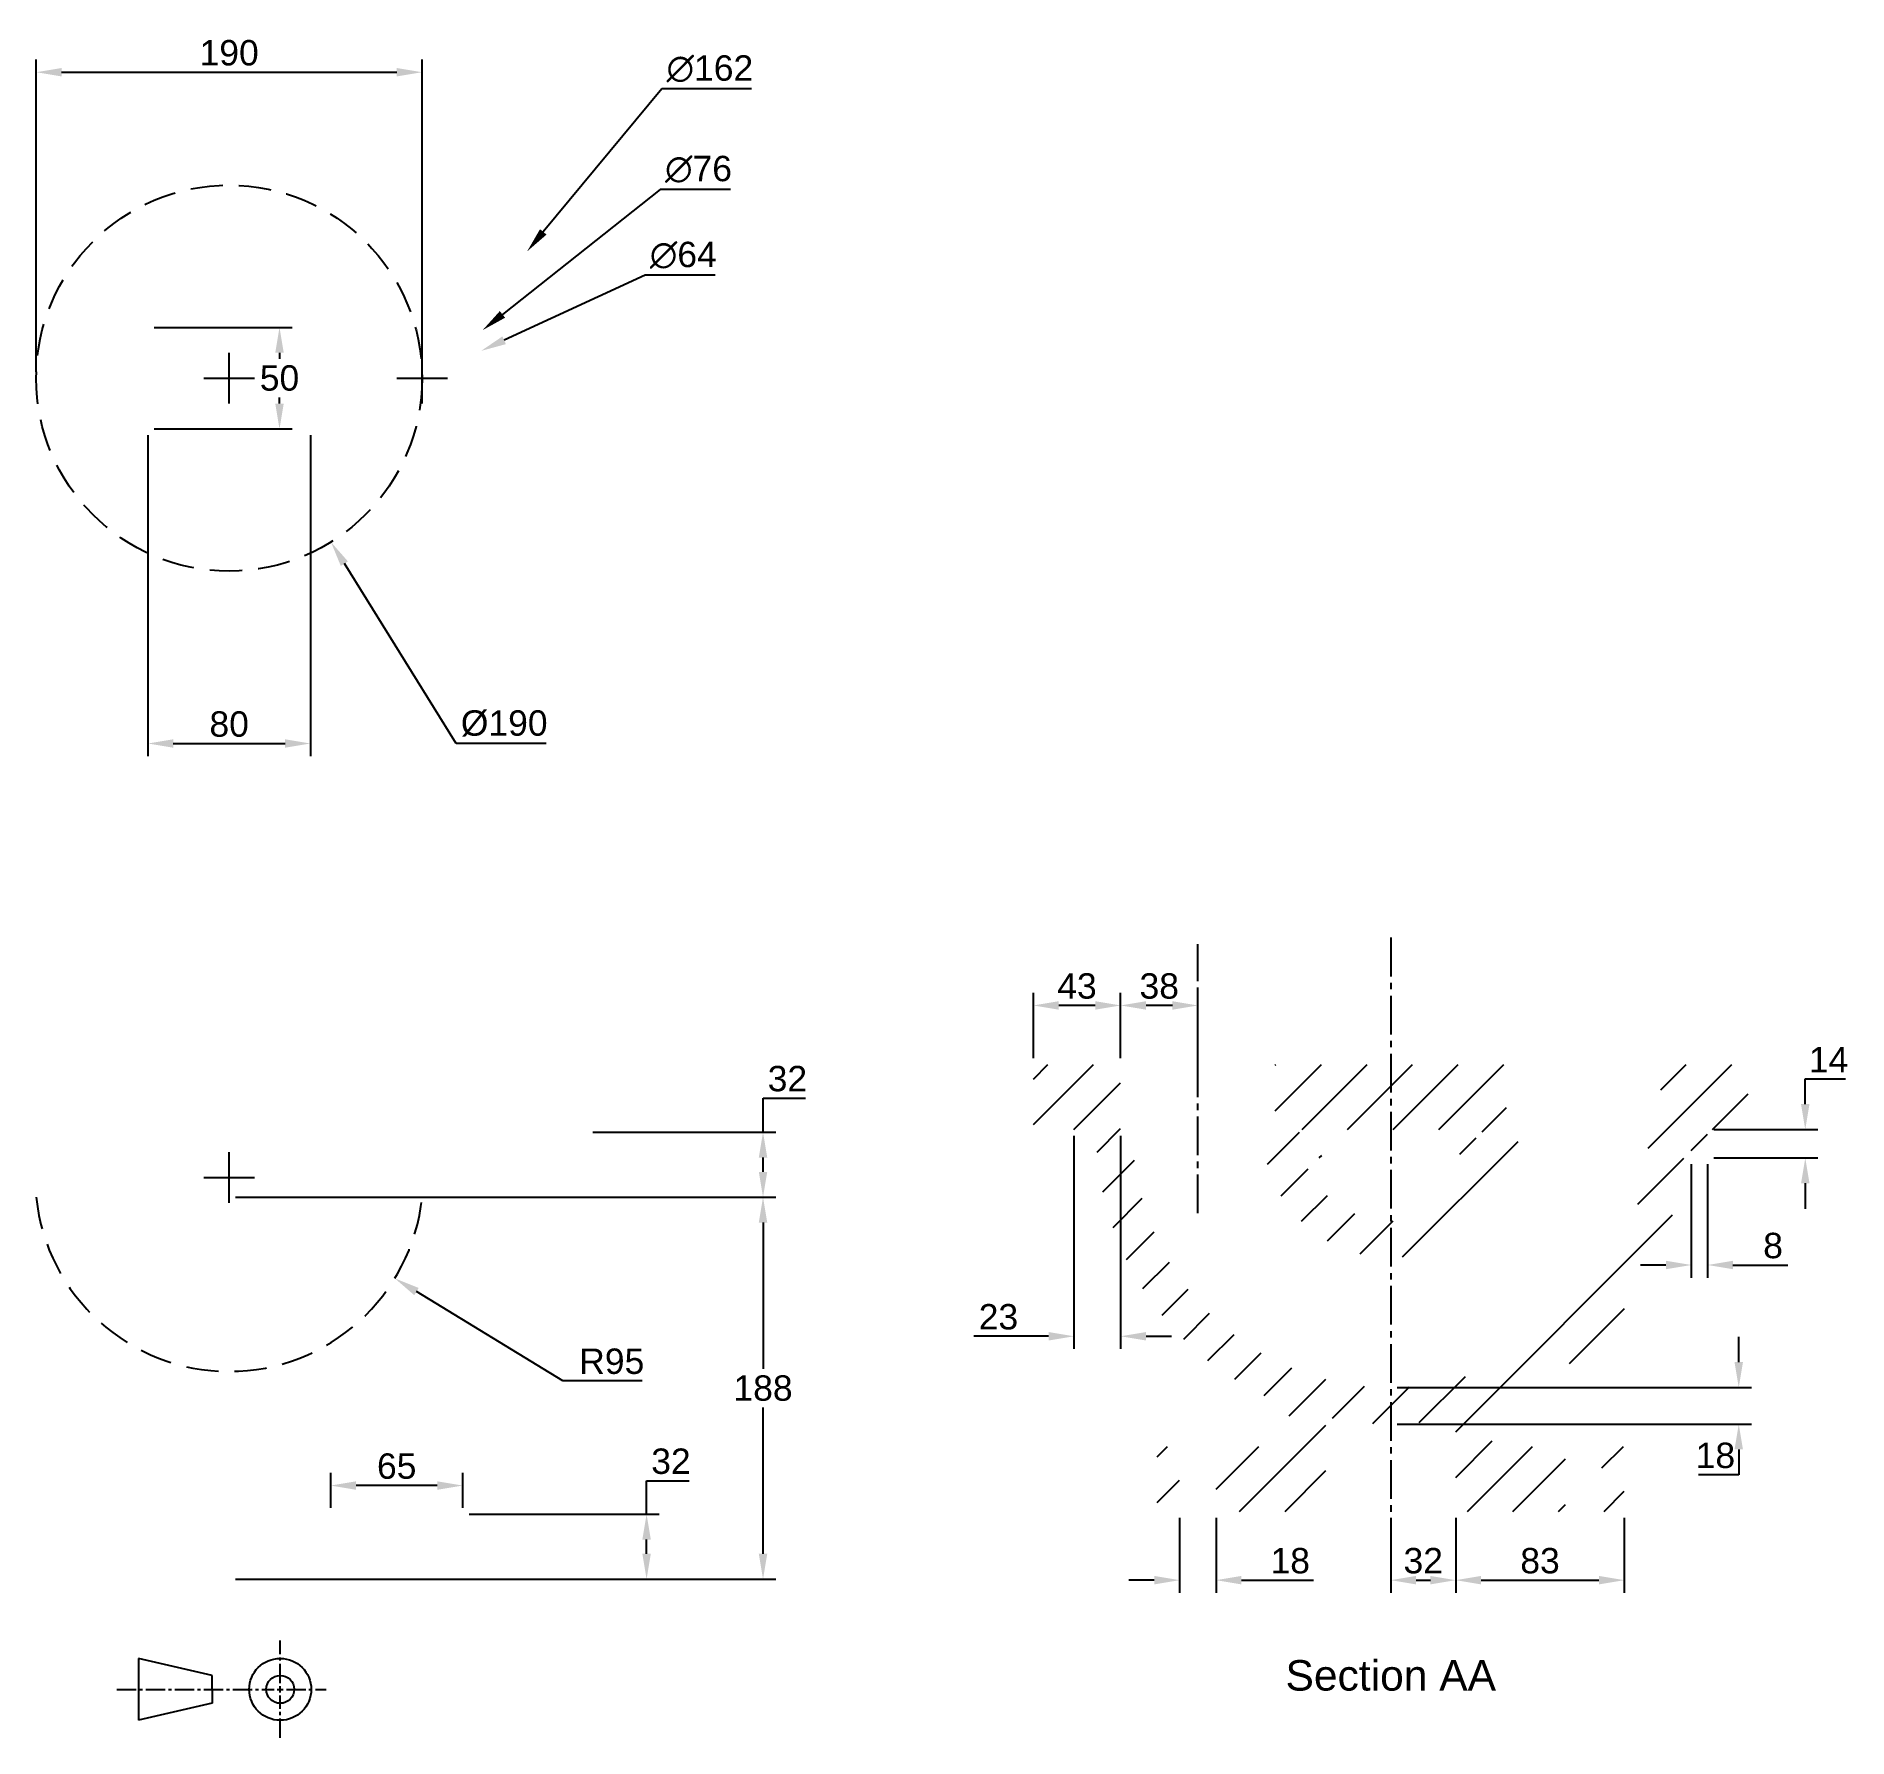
# Paper-space layout 'Layout1' of a CAD drawing. Header units: millimetres. Extents: x 35 to 213, y 10 to 177.
import ezdxf

# ---------------------------------------------------------------- set-up
doc = ezdxf.new("R2010")
doc.units = ezdxf.units.MM
doc.linetypes.add('CENTER2', pattern=[28.575000000000003, 19.05, -3.175, 3.175, -3.175])
doc.linetypes.add('HIDDEN2', pattern=[4.762499999999999, 3.175, -1.5875])
doc.layers.add('Layer1', color=252, linetype='Continuous')
doc.layers.add('MD_Hatching', color=7, linetype='Continuous', lineweight=25)
doc.styles.get("Standard").update_dxf_attribs({"font": 'arial.ttf'})
doc.dimstyles.new('ISO-25', dxfattribs={"dimtxt": 2.5, "dimasz": 2.5, "dimexe": 1.25, "dimexo": 0.625, "dimtad": 1, "dimtih": 1, "dimtoh": 1, "dimdsep": 46, "dimtxsty": 'Standard', "dimcen": 2.5, "dimadec": 0, "dimazin": 0, "dimtfac": 1, "dimtofl": 0, "dimtmove": 0, "dimatfit": 3, "dimfxl": 1, "dimarcsym": 0})

# ---------------------------------------------------------------- blocks, each defined once
blk = doc.blocks.new('*D29')
at = {"layer": 'Defpoints', "color": 0, "transparency": 16777216}
for p in [(72.61960654207112, 173.567122549285), (34.61960654207114, 143.4490658000191), (72.61960654207112, 143.4490658000191)]:
    blk.add_point(p, dxfattribs=at)
at = {"layer": 'Layer1', "color": 0, "lineweight": -2, "transparency": 16777216}
for p, q in [((34.61960654207114, 144.0740658000191), (34.61960654207114, 174.817122549285)), ((37.11960654207114, 173.567122549285), (70.11960654207112, 173.567122549285)), ((72.61960654207112, 144.0740658000191), (72.61960654207112, 174.817122549285))]:
    blk.add_line(p, q, dxfattribs=at)
at = {"layer": 'Layer1', "color": 0, "transparency": 16777216}
for points in [[(37.11960654207114, 173.9837892159517), (37.11960654207114, 173.1504558826184), (34.61960654207114, 173.567122549285)], [(70.11960654207112, 173.9837892159517), (70.11960654207112, 173.1504558826184), (72.61960654207112, 173.567122549285)]]:
    blk.add_solid(points, dxfattribs=at)
at = {"layer": 'Layer1', "color": 0, "transparency": 16777216, "insert": (53.61960654207113, 175.4685550185893), "char_height": 2.5, "attachment_point": 5}
blk.add_mtext('190', dxfattribs=at)
blk = doc.blocks.new('*D30')
at = {"layer": 'Defpoints', "color": 0, "transparency": 16777216}
for p in [(53.61962924015503, 64.75685113853791), (69.93136585351075, 54.82018929179537)]:
    blk.add_point(p, dxfattribs=at)
at = {"layer": 'Layer1', "color": 0, "lineweight": -2, "transparency": 16777216}
for p, q in [((53.61962924015502, 62.25685113853791), (53.61962924015503, 67.25685113853791)), ((51.11962924015503, 64.75685113853791), (56.11962924015503, 64.75685113853791)), ((86.47281075718097, 44.74359546488711), (72.06640991285052, 53.51957910243116)), ((94.29596901093265, 44.74359546488711), (86.47281075718097, 44.74359546488711))]:
    blk.add_line(p, q, dxfattribs=at)
at = {"layer": 'Layer1', "color": 0, "transparency": 16777216}
blk.add_solid([(72.28317827774455, 53.8754197789878), (71.84964154795648, 53.16373842587453), (69.93136585351075, 54.82018929179537)], dxfattribs=at)
at = {"layer": 'Layer1', "color": 0, "transparency": 16777216, "insert": (91.29972071625326, 46.64502793419135), "char_height": 2.5, "attachment_point": 5}
blk.add_mtext('R95', dxfattribs=at)
blk = doc.blocks.new('*D31')
at = {"layer": 'Defpoints', "color": 0, "transparency": 16777216}
for p in [(53.61960654163389, 62.80477236405342), (106.1960138250087, 62.80477236405343), (53.61960654215739, 25.20474885558392)]:
    blk.add_point(p, dxfattribs=at)
at = {"layer": 'Layer1', "color": 0, "lineweight": -2, "transparency": 16777216}
for p, q in [((54.24460654163389, 62.80477236405342), (107.4460138250087, 62.80477236405343)), ((106.1960138250087, 60.30477236405343), (106.1960138250087, 45.90619307912291)), ((106.1960138250087, 27.70474885558393), (106.1960138250087, 42.10332814051444)), ((54.24460654215739, 25.20474885558392), (107.4460138250087, 25.20474885558393))]:
    blk.add_line(p, q, dxfattribs=at)
at = {"layer": 'Layer1', "color": 0, "transparency": 16777216}
for points in [[(105.779347158342, 60.30477236405343), (106.6126804916754, 60.30477236405343), (106.1960138250087, 62.80477236405343)], [(105.7793471583421, 27.70474885558393), (106.6126804916754, 27.70474885558393), (106.1960138250087, 25.20474885558393)]]:
    blk.add_solid(points, dxfattribs=at)
at = {"layer": 'Layer1', "color": 0, "transparency": 16777216, "insert": (106.1960138250087, 44.00476060981864), "char_height": 2.5, "attachment_point": 5}
blk.add_mtext('188', dxfattribs=at)
blk = doc.blocks.new('*U33')
at = {"color": 0, "linetype": 'CENTER2', "ltscale": 0.1, "transparency": 16777216}
for p, q in [((0, 0.6099101490619433), (0, 4.810949775116569)), ((-16.09388973256614, 0), (-0.6099101490619425, 0)), ((0.6099101490619433, 0), (4.539240065820422, 0)), ((0, -4.766075361509706), (0, -0.6099101490619434))]:
    blk.add_line(p, q, dxfattribs=at)
at = {"color": 0, "linetype": 'Continuous', "ltscale": 0.1, "transparency": 16777216}
for p, q in [((-0.3049550745309716, 0), (0.3049550745309716, 0)), ((0, -0.3049550745309716), (0, 0.3049550745309716))]:
    blk.add_line(p, q, dxfattribs=at)
blk = doc.blocks.new('*U36')
at = {"layer": 'Layer1', "color": 0, "linetype": 'CENTER2', "ltscale": 0.2, "transparency": 16777216}
blk.add_line((-0.000190376939697845, 51.82856233196519), (4.570985012690564e-05, -12.44413225327501), dxfattribs=at)
blk = doc.blocks.new('*D37')
at = {"layer": 'Defpoints', "color": 0, "transparency": 16777216}
for p in [(168.0158696171254, 31.8763835271893), (174.4158696168151, 31.87646801090668), (174.4158696168151, 25.10748687876639)]:
    blk.add_point(p, dxfattribs=at)
at = {"layer": 'Layer1', "color": 0, "lineweight": -2, "transparency": 16777216}
for p, q in [((168.0158696171254, 31.2513835271893), (168.0158696171254, 23.85748687876639)), ((174.4158696168151, 31.25146801090668), (174.4158696168151, 23.85748687876639)), ((170.5158696171254, 25.10748687876639), (171.9158696168151, 25.10748687876639))]:
    blk.add_line(p, q, dxfattribs=at)
at = {"layer": 'Layer1', "color": 0, "transparency": 16777216}
for points in [[(170.5158696171254, 25.52415354543306), (170.5158696171254, 24.69082021209973), (168.0158696171254, 25.10748687876639)], [(171.9158696168151, 25.52415354543306), (171.9158696168151, 24.69082021209973), (174.4158696168151, 25.10748687876639)]]:
    blk.add_solid(points, dxfattribs=at)
at = {"layer": 'Layer1', "color": 0, "transparency": 16777216, "insert": (171.2158696169703, 27.00977200837076), "char_height": 2.5, "attachment_point": 5}
blk.add_mtext('32', dxfattribs=at)
blk = doc.blocks.new('*D38')
at = {"layer": 'Defpoints', "color": 0, "transparency": 16777216}
for p in [(174.4158696168151, 31.87646801090668), (191.0158696168151, 31.87646801090668), (191.0158696168151, 25.10748687876639)]:
    blk.add_point(p, dxfattribs=at)
at = {"layer": 'Layer1', "color": 0, "lineweight": -2, "transparency": 16777216}
for p, q in [((174.4158696168151, 31.25146801090668), (174.4158696168151, 23.85748687876639)), ((191.0158696168151, 31.25146801090668), (191.0158696168151, 23.85748687876639)), ((176.9158696168151, 25.10748687876639), (188.5158696168151, 25.10748687876639))]:
    blk.add_line(p, q, dxfattribs=at)
at = {"layer": 'Layer1', "color": 0, "transparency": 16777216}
for points in [[(176.9158696168151, 25.52415354543306), (176.9158696168151, 24.69082021209973), (174.4158696168151, 25.10748687876639)], [(188.5158696168151, 25.52415354543306), (188.5158696168151, 24.69082021209973), (191.0158696168151, 25.10748687876639)]]:
    blk.add_solid(points, dxfattribs=at)
at = {"layer": 'Layer1', "color": 0, "transparency": 16777216, "insert": (182.7158696168151, 27.00977200837076), "char_height": 2.5, "attachment_point": 5}
blk.add_mtext('83', dxfattribs=at)
blk = doc.blocks.new('*D39')
at = {"layer": 'Defpoints', "color": 0, "transparency": 16777216}
for p in [(76.61958303355836, 31.6047723640534), (76.61960654207118, 25.20477236409658), (94.72715873287869, 25.20477236409658)]:
    blk.add_point(p, dxfattribs=at)
at = {"layer": 'Layer1', "color": 0, "lineweight": -2, "transparency": 16777216}
for p, q in [((94.72715873287869, 31.60477236405341), (94.72715873287868, 34.89906913775932)), ((94.72715873287868, 34.89906913775932), (98.90604686384731, 34.89906913775932)), ((77.24458303355836, 31.6047723640534), (95.97715873287869, 31.60477236405341)), ((94.72715873287869, 27.70477236409658), (94.72715873287869, 29.10477236405341)), ((77.24460654207118, 25.20477236409658), (95.97715873287869, 25.20477236409658))]:
    blk.add_line(p, q, dxfattribs=at)
at = {"layer": 'Layer1', "color": 0, "transparency": 16777216}
for points in [[(94.31049206621202, 29.10477236405341), (95.14382539954536, 29.10477236405341), (94.72715873287869, 31.60477236405341)], [(94.31049206621202, 27.70477236409658), (95.14382539954536, 27.70477236409658), (94.72715873287869, 25.20477236409658)]]:
    blk.add_solid(points, dxfattribs=at)
at = {"layer": 'Layer1', "color": 0, "transparency": 16777216, "insert": (97.129102798363, 36.80135426736365), "char_height": 2.5, "attachment_point": 5}
blk.add_mtext('32', dxfattribs=at)
blk = doc.blocks.new('*D41')
at = {"layer": 'Defpoints', "color": 0, "transparency": 16777216}
for p in [(63.61958303390902, 34.42026720277192), (63.61958303390902, 31.60467686072069), (76.61958303355833, 31.60477236405339)]:
    blk.add_point(p, dxfattribs=at)
at = {"layer": 'Layer1', "color": 0, "lineweight": -2, "transparency": 16777216}
for p, q in [((63.61958303390902, 32.22967686072069), (63.61958303390902, 35.67026720277192)), ((74.11958303355833, 34.42026720277192), (66.11958303390902, 34.42026720277192)), ((76.61958303355833, 32.22977236405339), (76.61958303355833, 35.67026720277192))]:
    blk.add_line(p, q, dxfattribs=at)
at = {"layer": 'Layer1', "color": 0, "transparency": 16777216}
for points in [[(66.11958303390902, 34.83693386943859), (66.11958303390902, 34.00360053610526), (63.61958303390902, 34.42026720277192)], [(74.11958303355833, 34.83693386943859), (74.11958303355833, 34.00360053610526), (76.61958303355833, 34.42026720277192)]]:
    blk.add_solid(points, dxfattribs=at)
at = {"layer": 'Layer1', "color": 0, "transparency": 16777216, "insert": (70.11958303373368, 36.32169967207616), "char_height": 2.5, "attachment_point": 5}
blk.add_mtext('65', dxfattribs=at)
blk = doc.blocks.new('*D42')
at = {"layer": 'Defpoints', "color": 0, "transparency": 16777216}
for p in [(82.95839478503464, 155.9209931397921), (62.28077128251931, 130.9771384602511)]:
    blk.add_point(p, dxfattribs=at)
at = {"layer": 'Layer1', "color": 0, "lineweight": -2, "transparency": 16777216}
for p, q in [((96.22855129970526, 171.9290636821561), (84.5538904256716, 157.8456732848314)), ((105.0714912724202, 171.9290636821561), (96.22855129970526, 171.9290636821561)), ((72.61958303377696, 140.9490658000216), (72.61958303377696, 145.9490658000216)), ((70.11958303377696, 143.4490658000216), (75.11958303377698, 143.4490658000216))]:
    blk.add_line(p, q, dxfattribs=at)
at = {"layer": 'Layer1', "color": 0, "transparency": 16777216}
blk.add_solid([(84.23311040149838, 158.1115892249376), (84.8746704498448, 157.5797573447253), (82.95839478503464, 155.9209931397921)], dxfattribs=at)
at = {"layer": 'Layer1', "color": 0, "transparency": 16777216, "insert": (100.9625212860628, 173.9004142960715), "char_height": 2.5, "attachment_point": 5}
blk.add_mtext('∅162', dxfattribs=at)
blk = doc.blocks.new('*D43')
at = {"layer": 'Defpoints', "color": 0, "transparency": 16777216}
for p in [(78.5755405558911, 148.1698851541335), (66.66367252784093, 138.7282464459056)]:
    blk.add_point(p, dxfattribs=at)
at = {"layer": 'Layer1', "color": 0, "lineweight": -2, "transparency": 16777216}
for p, q in [((96.0667157538223, 162.0338195439618), (80.5347414966216, 149.7227958643292)), ((102.9911700512302, 162.0338195439618), (96.0667157538223, 162.0338195439618)), ((72.619606541866, 140.9490658000195), (72.619606541866, 145.9490658000195)), ((70.119606541866, 143.4490658000195), (75.119606541866, 143.4490658000195))]:
    blk.add_line(p, q, dxfattribs=at)
at = {"layer": 'Layer1', "color": 0, "transparency": 16777216}
blk.add_solid([(80.27592304492231, 150.0493293544509), (80.7935599483209, 149.3962623742075), (78.5755405558911, 148.1698851541335)], dxfattribs=at)
at = {"layer": 'Layer1', "color": 0, "transparency": 16777216, "insert": (99.84144290252625, 164.0051701578772), "char_height": 2.5, "attachment_point": 5}
blk.add_mtext('∅76', dxfattribs=at)
blk = doc.blocks.new('*D44')
at = {"layer": 'Defpoints', "color": 0, "transparency": 16777216}
for p in [(78.43114217492607, 146.1297473529198), (66.80807090921658, 140.7683842471193)]:
    blk.add_point(p, dxfattribs=at)
at = {"layer": 'Layer1', "color": 0, "lineweight": -2, "transparency": 16777216}
for p, q in [((94.57190535781791, 153.57498194281), (80.70127328150996, 147.1768885845214)), ((101.4878330522247, 153.57498194281), (94.57190535781791, 153.57498194281)), ((72.61960654207134, 140.9490658000195), (72.61960654207132, 145.9490658000196)), ((70.11960654207134, 143.4490658000195), (75.11960654207134, 143.4490658000195))]:
    blk.add_line(p, q, dxfattribs=at)
at = {"layer": 'Layer1', "color": 0, "transparency": 16777216}
blk.add_solid([(80.52674974290969, 147.5552437689521), (80.87579682011024, 146.7985334000908), (78.43114217492607, 146.1297473529198)], dxfattribs=at)
at = {"layer": 'Layer1', "color": 0, "transparency": 16777216, "insert": (98.34236920502136, 155.5463325567254), "char_height": 2.5, "attachment_point": 5}
blk.add_mtext('∅64', dxfattribs=at)
blk = doc.blocks.new('*D45')
at = {"layer": 'Defpoints', "color": 0, "transparency": 16777216}
for p in [(168.0158696168152, 44.07646801090669), (168.0158345358772, 40.47646801092791), (202.286543544905, 40.47646801092792)]:
    blk.add_point(p, dxfattribs=at)
at = {"layer": 'Layer1', "color": 0, "lineweight": -2, "transparency": 16777216}
for p, q in [((202.286543544905, 46.5764680109067), (202.286543544905, 49.07646801090671)), ((168.6408696168152, 44.07646801090669), (203.536543544905, 44.0764680109067)), ((168.6408345358772, 40.47646801092791), (203.536543544905, 40.47646801092792)), ((202.286543544905, 37.97646801092792), (202.286543544905, 35.47646801092792)), ((202.286543544905, 35.47646801092792), (198.3105885653689, 35.47646801092792))]:
    blk.add_line(p, q, dxfattribs=at)
at = {"layer": 'Layer1', "color": 0, "transparency": 16777216}
for points in [[(201.8698768782384, 46.5764680109067), (202.7032102115717, 46.5764680109067), (202.286543544905, 44.0764680109067)], [(201.8698768782384, 37.97646801092792), (202.7032102115717, 37.97646801092792), (202.286543544905, 40.47646801092792)]]:
    blk.add_solid(points, dxfattribs=at)
at = {"layer": 'Layer1', "color": 0, "transparency": 16777216, "insert": (199.9860660551369, 37.37790048023209), "char_height": 2.5, "attachment_point": 5}
blk.add_mtext('18', dxfattribs=at)
blk = doc.blocks.new('*D46')
at = {"layer": 'Defpoints', "color": 0, "transparency": 16777216}
for p in [(88.81958303355857, 69.2047723640534), (88.81955952504589, 62.80477236409659), (106.1960138250014, 62.80477236409659)]:
    blk.add_point(p, dxfattribs=at)
at = {"layer": 'Layer1', "color": 0, "lineweight": -2, "transparency": 16777216}
for p, q in [((106.1960138250014, 69.20477236405341), (106.1960138250014, 72.56899909665042)), ((106.1960138250014, 72.56899909665042), (110.37490195597, 72.56899909665042)), ((89.44458303355857, 69.2047723640534), (107.4460138250014, 69.20477236405341)), ((106.1960138250014, 65.30477236409659), (106.1960138250014, 66.70477236405341)), ((89.44455952504589, 62.80477236409659), (107.4460138250014, 62.80477236409659))]:
    blk.add_line(p, q, dxfattribs=at)
at = {"layer": 'Layer1', "color": 0, "transparency": 16777216}
for points in [[(105.7793471583347, 66.70477236405341), (106.6126804916681, 66.70477236405341), (106.1960138250014, 69.20477236405341)], [(105.7793471583347, 65.30477236409659), (106.6126804916681, 65.30477236409659), (106.1960138250014, 62.80477236409659)]]:
    blk.add_solid(points, dxfattribs=at)
at = {"layer": 'Layer1', "color": 0, "transparency": 16777216, "insert": (108.5979578904857, 74.47128422625474), "char_height": 2.5, "attachment_point": 5}
blk.add_mtext('32', dxfattribs=at)
blk = doc.blocks.new('*D47')
at = {"layer": 'Defpoints', "color": 0, "transparency": 16777216}
for p in [(141.4158461085074, 81.68725535925616), (141.4158461085074, 75.87641217814594), (149.0158461084049, 75.87644009450472)]:
    blk.add_point(p, dxfattribs=at)
at = {"layer": 'Layer1', "color": 0, "lineweight": -2, "transparency": 16777216}
for p, q in [((141.4158461085074, 76.50141217814594), (141.4158461085074, 82.93725535925616)), ((149.0158461084049, 76.50144009450472), (149.0158461084049, 82.93725535925616)), ((146.5158461084049, 81.68725535925616), (143.9158461085074, 81.68725535925616))]:
    blk.add_line(p, q, dxfattribs=at)
at = {"layer": 'Layer1', "color": 0, "transparency": 16777216}
for points in [[(143.9158461085074, 82.10392202592283), (143.9158461085074, 81.27058869258948), (141.4158461085074, 81.68725535925616)], [(146.5158461084049, 82.10392202592283), (146.5158461084049, 81.27058869258948), (149.0158461084049, 81.68725535925616)]]:
    blk.add_solid(points, dxfattribs=at)
at = {"layer": 'Layer1', "color": 0, "transparency": 16777216, "insert": (145.2158461084561, 83.58954048886052), "char_height": 2.5, "attachment_point": 5}
blk.add_mtext('38', dxfattribs=at)
blk = doc.blocks.new('*D48')
at = {"layer": 'Defpoints', "color": 0, "transparency": 16777216}
for p in [(132.8158461087395, 81.68725535925614), (132.8158461087395, 75.87634899901816), (141.4158461085074, 75.87641217814594)]:
    blk.add_point(p, dxfattribs=at)
at = {"layer": 'Layer1', "color": 0, "lineweight": -2, "transparency": 16777216}
for p, q in [((132.8158461087395, 76.50134899901816), (132.8158461087395, 82.93725535925614)), ((141.4158461085074, 76.50141217814594), (141.4158461085074, 82.93725535925614)), ((138.9158461085074, 81.68725535925614), (135.3158461087395, 81.68725535925614))]:
    blk.add_line(p, q, dxfattribs=at)
at = {"layer": 'Layer1', "color": 0, "transparency": 16777216}
for points in [[(135.3158461087395, 82.10392202592281), (135.3158461087395, 81.27058869258947), (132.8158461087395, 81.68725535925614)], [(138.9158461085074, 82.10392202592281), (138.9158461085074, 81.27058869258947), (141.4158461085074, 81.68725535925614)]]:
    blk.add_solid(points, dxfattribs=at)
at = {"layer": 'Layer1', "color": 0, "transparency": 16777216, "insert": (137.1158461086235, 83.58954048886051), "char_height": 2.5, "attachment_point": 5}
blk.add_mtext('43', dxfattribs=at)
blk = doc.blocks.new('*U49')
at = {"layer": 'Layer1', "color": 0, "linetype": 'CENTER2', "ltscale": 0.2, "transparency": 16777216}
blk.add_line((4.204367013184928e-05, -11.44604478278127), (-5.527318844328798e-05, 15.04767277931389), dxfattribs=at)
blk = doc.blocks.new('*D51')
at = {"layer": 'Defpoints', "color": 0, "transparency": 16777216}
for p in [(199.21596365147, 69.4764386263021), (208.8363309041049, 69.4764386263021), (199.2159945035272, 66.6766986893934)]:
    blk.add_point(p, dxfattribs=at)
at = {"layer": 'Layer1', "color": 0, "lineweight": -2, "transparency": 16777216}
for p, q in [((208.8363309041049, 71.9764386263021), (208.8363309041049, 74.4764386263021)), ((208.8363309041049, 74.4764386263021), (212.7969379982386, 74.4764386263021)), ((199.84096365147, 69.4764386263021), (210.0863309041049, 69.4764386263021)), ((199.8409945035272, 66.6766986893934), (210.0863309041049, 66.6766986893934)), ((208.8363309041049, 64.1766986893934), (208.8363309041049, 61.67669868939341))]:
    blk.add_line(p, q, dxfattribs=at)
at = {"layer": 'Layer1', "color": 0, "transparency": 16777216}
for points in [[(208.4196642374382, 71.9764386263021), (209.2529975707716, 71.9764386263021), (208.8363309041049, 69.4764386263021)], [(208.4196642374382, 64.1766986893934), (209.2529975707716, 64.1766986893934), (208.8363309041049, 66.6766986893934)]]:
    blk.add_solid(points, dxfattribs=at)
at = {"layer": 'Layer1', "color": 0, "transparency": 16777216, "insert": (211.1291344511717, 76.35655458810285), "char_height": 2.5, "attachment_point": 5}
blk.add_mtext('14', dxfattribs=at)
blk = doc.blocks.new('*D52')
at = {"layer": 'Defpoints', "color": 0, "transparency": 16777216}
for p in [(197.6159945039156, 66.6766634266244), (199.2159945035271, 66.67669868939338), (199.2159945035271, 56.13448756547825)]:
    blk.add_point(p, dxfattribs=at)
at = {"layer": 'Layer1', "color": 0, "lineweight": -2, "transparency": 16777216}
for p, q in [((197.6159945039156, 66.0516634266244), (197.6159945039156, 54.88448756547825)), ((199.2159945035271, 66.05169868939338), (199.2159945035271, 54.88448756547825)), ((195.1159945039156, 56.13448756547825), (192.6159945039156, 56.13448756547825)), ((201.7159945035271, 56.13448756547825), (207.1133342033907, 56.13448756547825))]:
    blk.add_line(p, q, dxfattribs=at)
at = {"layer": 'Layer1', "color": 0, "transparency": 16777216}
for points in [[(195.1159945039156, 56.55115423214492), (195.1159945039156, 55.71782089881159), (197.6159945039156, 56.13448756547825)], [(201.7159945035271, 56.55115423214492), (201.7159945035271, 55.71782089881159), (199.2159945035271, 56.13448756547825)]]:
    blk.add_solid(points, dxfattribs=at)
at = {"layer": 'Layer1', "color": 0, "transparency": 16777216, "insert": (205.6646643534589, 58.03592003478249), "char_height": 2.5, "attachment_point": 5}
blk.add_mtext('8', dxfattribs=at)
blk = doc.blocks.new('*D53')
at = {"layer": 'Defpoints', "color": 0, "transparency": 16777216}
for p in [(136.8158696178457, 69.47634899940675), (141.4159166329658, 69.4764680109067), (136.8158696178457, 49.11875430666987)]:
    blk.add_point(p, dxfattribs=at)
at = {"layer": 'Layer1', "color": 0, "lineweight": -2, "transparency": 16777216}
for p, q in [((136.8158696178457, 68.85134899940675), (136.8158696178457, 47.86875430666987)), ((141.4159166329658, 68.8514680109067), (141.4159166329658, 47.86875430666987)), ((134.3158696178457, 49.11875430666987), (126.9420633422659, 49.11875430666987)), ((143.9159166329658, 49.11875430666987), (146.4159166329658, 49.11875430666987))]:
    blk.add_line(p, q, dxfattribs=at)
at = {"layer": 'Layer1', "color": 0, "transparency": 16777216}
for points in [[(134.3158696178457, 49.53542097333654), (134.3158696178457, 48.70208764000321), (136.8158696178457, 49.11875430666987)], [(143.9159166329658, 49.53542097333654), (143.9159166329658, 48.70208764000321), (141.4159166329658, 49.11875430666987)]]:
    blk.add_solid(points, dxfattribs=at)
at = {"layer": 'Layer1', "color": 0, "transparency": 16777216, "insert": (129.3789664800559, 51.02103943627424), "char_height": 2.5, "attachment_point": 5}
blk.add_mtext('23', dxfattribs=at)
blk = doc.blocks.new('*D54')
at = {"layer": 'Defpoints', "color": 0, "transparency": 16777216}
for p in [(45.61960654207114, 138.4490658000213), (61.61960654207114, 138.4490658000213), (61.61960654207114, 107.4774215140787)]:
    blk.add_point(p, dxfattribs=at)
at = {"layer": 'Layer1', "color": 0, "lineweight": -2, "transparency": 16777216}
for p, q in [((45.61960654207114, 137.8240658000213), (45.61960654207114, 106.2274215140787)), ((61.61960654207114, 137.8240658000213), (61.61960654207114, 106.2274215140787)), ((48.11960654207114, 107.4774215140787), (59.11960654207114, 107.4774215140787))]:
    blk.add_line(p, q, dxfattribs=at)
at = {"layer": 'Layer1', "color": 0, "transparency": 16777216}
for points in [[(48.11960654207114, 107.8940881807454), (48.11960654207114, 107.0607548474121), (45.61960654207114, 107.4774215140787)], [(59.11960654207114, 107.8940881807454), (59.11960654207114, 107.0607548474121), (61.61960654207114, 107.4774215140787)]]:
    blk.add_solid(points, dxfattribs=at)
at = {"layer": 'Layer1', "color": 0, "transparency": 16777216, "insert": (53.61960654207114, 109.378853983383), "char_height": 2.5, "attachment_point": 5}
blk.add_mtext('80', dxfattribs=at)
blk = doc.blocks.new('*D55')
at = {"layer": 'Defpoints', "color": 0, "transparency": 16777216}
for p in [(45.61960654207115, 148.4490658000213), (45.61960654207115, 138.4490658000213), (58.57789674199419, 138.4490658000213)]:
    blk.add_point(p, dxfattribs=at)
at = {"layer": 'Layer1', "color": 0, "lineweight": -2, "transparency": 16777216}
for p, q in [((46.24460654207115, 148.4490658000213), (59.82789674199418, 148.4490658000213)), ((58.57789674199418, 145.9490658000213), (58.57789674199418, 145.3504982693256)), ((58.57789674199419, 140.9490658000213), (58.57789674199419, 141.5476333307171)), ((46.24460654207115, 138.4490658000213), (59.82789674199419, 138.4490658000213))]:
    blk.add_line(p, q, dxfattribs=at)
at = {"layer": 'Layer1', "color": 0, "transparency": 16777216}
for points in [[(58.16123007532752, 145.9490658000213), (58.99456340866085, 145.9490658000213), (58.57789674199418, 148.4490658000213)], [(58.16123007532752, 140.9490658000213), (58.99456340866085, 140.9490658000213), (58.57789674199419, 138.4490658000213)]]:
    blk.add_solid(points, dxfattribs=at)
at = {"layer": 'Layer1', "color": 0, "transparency": 16777216, "insert": (58.57789674199421, 143.4490658000213), "char_height": 2.5, "attachment_point": 5}
blk.add_mtext('50', dxfattribs=at)
blk = doc.blocks.new('*D56')
at = {"layer": 'Defpoints', "color": 0, "transparency": 16777216}
for p in [(43.59394445776205, 159.5886621748218), (63.64522160997515, 127.3094694251982)]:
    blk.add_point(p, dxfattribs=at)
at = {"layer": 'Layer1', "color": 0, "lineweight": -2, "transparency": 16777216}
for p, q in [((53.6195830338686, 140.94906580001), (53.61958303386858, 145.94906580001)), ((51.11958303386859, 143.44906580001), (56.11958303386859, 143.44906580001)), ((75.96454732069832, 107.4774215140787), (64.96438458051446, 125.1858383232509)), ((84.82454049941593, 107.4774215140787), (75.96454732069832, 107.4774215140787))]:
    blk.add_line(p, q, dxfattribs=at)
at = {"layer": 'Layer1', "color": 0, "transparency": 16777216}
blk.add_solid([(65.3183230975057, 125.4056988183408), (64.61044606352326, 124.965977828161), (63.64522160997515, 127.3094694251982)], dxfattribs=at)
at = {"layer": 'Layer1', "color": 0, "transparency": 16777216, "insert": (80.70704391005714, 109.4487721279941), "char_height": 2.5, "attachment_point": 5}
blk.add_mtext('%%C190', dxfattribs=at)
blk = doc.blocks.new('*D57')
at = {"layer": 'Defpoints', "color": 0, "transparency": 16777216}
for p in [(147.2158696168151, 31.87630712452315), (150.8158696168151, 31.87634165265112), (150.8158696168151, 25.10748687876639)]:
    blk.add_point(p, dxfattribs=at)
at = {"layer": 'Layer1', "color": 0, "lineweight": -2, "transparency": 16777216}
for p, q in [((147.2158696168151, 31.25130712452315), (147.2158696168151, 23.85748687876639)), ((150.8158696168151, 31.25134165265112), (150.8158696168151, 23.85748687876639)), ((144.7158696168151, 25.10748687876639), (142.2158696168151, 25.10748687876639)), ((153.3158696168151, 25.10748687876639), (160.4168245963512, 25.10748687876639))]:
    blk.add_line(p, q, dxfattribs=at)
at = {"layer": 'Layer1', "color": 0, "transparency": 16777216}
for points in [[(144.7158696168151, 25.52415354543306), (144.7158696168151, 24.69082021209973), (147.2158696168151, 25.10748687876639)], [(153.3158696168151, 25.52415354543306), (153.3158696168151, 24.69082021209973), (150.8158696168151, 25.10748687876639)]]:
    blk.add_solid(points, dxfattribs=at)
at = {"layer": 'Layer1', "color": 0, "transparency": 16777216, "insert": (158.1163471065832, 27.00891934807062), "char_height": 2.5, "attachment_point": 5}
blk.add_mtext('18', dxfattribs=at)

psp = doc.layouts.get("Layout1")

# ---------------------------------------------------------------- hatches: boundary and pattern name
at = {"layer": 'MD_Hatching'}
h = psp.add_hatch(dxfattribs=at)
h.set_pattern_fill('ANSI31', color=256, angle=7.628974479705883e-43, style=0)
h.set_pattern_definition([(45, (0, 0), (-2.245064030267288, 2.245064030267288), [])])
h.paths.add_polyline_path([(188.8158696168148, 38.27645184893376), (188.8158696168148, 31.87646801090669), (191.0158696168148, 31.87646801090668), (191.0158461083021, 38.27646801086351)], flags=0)
h.paths.add_polyline_path([(147.2158696168148, 31.87631520557437), (147.2158696168148, 38.27629904342875), (145.0158461089227, 38.27629904342875), (145.0158696174354, 31.87629904347192)], flags=0)
edge = h.paths.add_edge_path(flags=0)
edge.add_line((156.6158226002536, 69.4764680109067), (155.4158696168147, 69.4764680109067))
edge.add_ellipse((168.0158696168148, 69.4764680109067), major_axis=(9.903189380764473e-15, -12.60000000000001), ratio=1, start_angle=270, end_angle=450)
edge.add_line((180.6158696168148, 69.47646801090671), (179.4159166329658, 69.47646801090671))
edge.add_line((179.4159166329658, 69.47646801090671), (179.4158461085072, 75.87641217814596))
edge.add_line((179.4158461085072, 75.87641217814594), (176.0158696168148, 75.87638720052394))
edge.add_line((176.0158696168148, 75.87638720052395), (176.0158696168148, 75.87646801086352))
edge.add_line((176.0158696168148, 75.87646801086352), (160.0158696168148, 75.87646801086352))
edge.add_line((160.0158696168148, 75.87646801086352), (156.6158461083021, 75.8764680108635))
edge.add_line((156.6158461083021, 75.8764680108635), (156.6158226002536, 69.4764680109067))
edge = h.paths.add_edge_path(flags=0)
edge.add_ellipse((168.0158696168148, 69.4764680109067), major_axis=(-0.0001190114999489734, -8.999999999213143), ratio=1, start_angle=-89.99895238564142, end_angle=90, ccw=False)
edge.add_line((159.01586961693, 69.476422463528), (159.6159430833886, 69.47642687189465))
edge.add_line((159.6159430833886, 69.47642687189465), (159.6159945039155, 66.67666342662439))
edge.add_line((159.6159945039155, 66.67666342662439), (161.2159945035269, 66.67669868939338))
edge.add_line((161.2159945035269, 66.67669868939338), (161.2159636514698, 69.47643862630207))
edge.add_line((161.2159636514699, 69.47643862630208), (165.2158225997894, 69.47646801090669))
edge.add_line((165.2158225997894, 69.47646801090667), (170.8159166329658, 69.47646801086351))
edge.add_line((170.8159166329658, 69.47646801086351), (170.8159166342772, 69.47634899940674))
edge.add_line((170.8159166342772, 69.47634899940674), (174.8158696178456, 69.47634899940674))
edge.add_line((174.8158696178456, 69.47634899940674), (174.815900471878, 66.67642980974362))
edge.add_line((174.815900471878, 66.67642980974362), (176.415900471878, 66.67642980974362))
edge.add_line((176.415900471878, 66.67642980974362), (176.4158901872005, 69.47634899940675))
edge.add_line((176.4158901872005, 69.47634899940675), (177.0158696160279, 69.47634899940675))
edge = h.paths.add_edge_path(flags=0)
edge.add_line((132.8159166342772, 69.47634899940674), (136.8158696178456, 69.47634899940674))
edge.add_line((136.8158696178456, 69.47634899940674), (136.8159004718779, 66.67642980974362))
edge.add_line((136.815900471878, 66.67642980974362), (138.415900471878, 66.67642980974362))
edge.add_line((138.415900471878, 66.67642980974362), (138.4158901872005, 69.47634899940675))
edge.add_line((138.4158901872005, 69.47634899940674), (139.0158696170589, 69.47634899940674))
edge.add_ellipse((168.0158696168148, 69.4764680109067), major_axis=(0.0001190114999591874, -28.99999999975584), ratio=1, start_angle=270, end_angle=339.8284132785496)
edge.add_line((158.0158314937252, 42.25516683817146), (158.0158461089227, 38.27629904342875))
edge.add_line((158.0158461089227, 38.27629904342875), (150.8158696168148, 38.27629904342875))
edge.add_line((150.8158696168148, 38.27629904342875), (150.8158696168148, 31.87634165265112))
edge.add_line((150.8158696168148, 31.87634165265112), (161.6158696169875, 31.87642099388137))
edge.add_line((161.6158696169875, 31.87642099388137), (161.6158354008013, 41.19149740753048))
edge.add_ellipse((168.0158696168148, 69.47646801090664), major_axis=(28.28497060337618, -6.400034216013524), ratio=1, start_angle=270, end_angle=295.4990859577384)
edge.add_line((174.4158354008581, 41.19148192353032), (174.4158696168148, 31.87646801090668))
edge.add_line((174.4158696168148, 31.87646801090668), (185.2158696168148, 31.87646801090668))
edge.add_line((185.2158696168148, 31.87646801090668), (185.2158696168148, 38.27642540185701))
edge.add_line((185.2158696168148, 38.27642540185701), (178.0158461086529, 38.27637250753082))
edge.add_line((178.0158461086529, 38.27637250753082), (178.0158314938282, 42.25513882847551))
edge.add_ellipse((168.0158696168148, 69.47646801090671), major_axis=(27.22132918243121, 9.999961877013405), ratio=1, start_angle=269.9999999999999, end_angle=339.8287189065271)
edge.add_line((197.015869616779, 69.47642246350883), (197.6159430833887, 69.47642687189466))
edge.add_line((197.6159430833887, 69.47642687189466), (197.6159945039155, 66.6766634266244))
edge.add_line((197.6159945039155, 66.6766634266244), (199.215994503527, 66.67669868939339))
edge.add_line((199.215994503527, 66.67669868939339), (199.2159636514699, 69.4764386263021))
edge.add_line((199.2159636514699, 69.47643862630208), (203.2158225997895, 69.47646801090667))
edge.add_line((203.2158225997895, 69.47646801090669), (203.2158461083021, 75.87646801086352))
edge.add_line((203.2158461083021, 75.87646801086352), (194.6158461083022, 75.87646801086352))
edge.add_line((194.6158461083022, 75.8764680108635), (194.6158226002536, 69.47646801090673))
edge.add_line((194.6158226002536, 69.47646801090673), (193.4158696168148, 69.47646801090671))
edge.add_ellipse((168.0158696168148, 69.4764680109067), major_axis=(1.629807400373052e-14, -25.40000000000002), ratio=1, start_angle=-90, end_angle=90, ccw=False)
edge.add_line((142.6158696168148, 69.47646801090669), (141.4159166329658, 69.47646801090669))
edge.add_line((141.4159166329658, 69.47646801090669), (141.4158461085072, 75.87641217814594))
edge.add_line((141.4158461085072, 75.87641217814594), (132.8158461087393, 75.87634899901815))
edge.add_line((132.8158461087393, 75.87634899901815), (132.8159166342772, 69.47634899940672))

# ---------------------------------------------------------------- linework, layer by layer
for p, q in [((44.67706146467685, 17.40704718390919), (44.67706146467685, 11.30794569328975)), ((51.93643257236499, 15.7322269005623), (44.67706146467685, 17.40704718390919)), ((51.93643257236499, 14.35749643859947), (51.93643257236499, 15.7322269005623)), ((51.93643257236499, 14.35749643859947), (51.93643257236499, 12.98276597663664)), ((51.93643257236499, 12.98276597663664), (44.67706146467685, 11.30794569328975))]:
    psp.add_line(p, q)
for radius in [3.049550745309716, 1.374730461962825]:
    psp.add_circle((58.64792635055937, 14.35749643859947), radius)
at = {"layer": 'Layer1', "linetype": 'HIDDEN2', "transparency": 33554508}
psp.add_circle((53.61958303386864, 143.44906580001), 19.00000000001454, dxfattribs=at)
psp.add_arc((53.61962924015502, 64.75685113853791), 19.1, 185.8662891060012, 354.1337042470775, dxfattribs=at)

# ---------------------------------------------------------------- block references
at = {"linetype": 'CENTER2', "ltscale": 0.1}
psp.add_blockref('*U33', (58.64792635055937, 14.35749643859947), dxfattribs=at)
at = {"layer": 'Layer1', "linetype": 'CENTER2', "ltscale": 0.2, "transparency": 33554508}
for name, p in [('*U49', (149.0158578626097, 72.67645405270571)), ('*U36', (168.0158525088654, 36.5339670839622))]:
    psp.add_blockref(name, p, dxfattribs=at)

# ---------------------------------------------------------------- texts
at = {"layer": 'Layer1', "insert": (168.0158461085209, 14.19072169472804), "char_height": 3, "width": 48.59309040438059, "attachment_point": 8}
psp.add_mtext('Section AA', dxfattribs=at)

# ---------------------------------------------------------------- dimensions: what is measured, and where the dimension line sits
at = {"layer": 'Layer1'}
for base, p1, p2, override, picture, middle in [((72.61960654207112, 173.567122549285), (34.61960654207114, 143.4490658000191), (72.61960654207112, 143.4490658000191), {"dimlfac": -4.999999999999999}, '*D29', (53.61960654207113, 175.4685550185893)), ((61.61960654207114, 107.4774215140787), (45.61960654207114, 138.4490658000213), (61.61960654207114, 138.4490658000213), {"dimlfac": -4.999999999999999}, '*D54', (53.61960654207114, 109.378853983383)), ((132.8158461087395, 81.68725535925614), (141.4158461085074, 75.87641217814594), (132.8158461087395, 75.87634899901816), {"dimlfac": -5}, '*D48', (137.1158461086235, 83.58954048886051)), ((141.4158461085074, 81.68725535925616), (149.0158461084049, 75.87644009450472), (141.4158461085074, 75.87641217814594), {"dimlfac": -5}, '*D47', (145.2158461084561, 83.58954048886052)), ((136.8158696178457, 49.11875430666987), (141.4159166329658, 69.4764680109067), (136.8158696178457, 69.47634899940675), {"dimlfac": -5}, '*D53', (129.3789664800559, 51.02103943627424)), ((199.2159945035271, 56.13448756547825), (197.6159945039156, 66.6766634266244), (199.2159945035271, 66.67669868939338), {"dimlfac": -5}, '*D52', (205.6646643534589, 58.03592003478249)), ((63.61958303390902, 34.42026720277192), (76.61958303355833, 31.60477236405339), (63.61958303390902, 31.60467686072069), {"dimlfac": -5}, '*D41', (70.11958303373368, 36.32169967207616)), ((150.8158696168151, 25.10748687876639), (147.2158696168151, 31.87630712452315), (150.8158696168151, 31.87634165265112), {"dimlfac": -5}, '*D57', (158.1163471065832, 27.00891934807062)), ((174.4158696168151, 25.10748687876639), (168.0158696171254, 31.8763835271893), (174.4158696168151, 31.87646801090668), {"dimlfac": -5}, '*D37', (171.2158696169703, 27.00977200837076)), ((191.0158696168151, 25.10748687876639), (174.4158696168151, 31.87646801090668), (191.0158696168151, 31.87646801090668), {"dimlfac": -5}, '*D38', (182.7158696168151, 27.00977200837076))]:
    dim = psp.add_linear_dim(base=base, p1=p1, p2=p2, dimstyle='ISO-25', override=override, dxfattribs=at)
    dim.commit()
    dim.dimension.update_dxf_attribs({"geometry": picture, "text_midpoint": middle})
for p1, p2, picture, middle in [((62.28077128251931, 130.9771384602511), (82.95839478503464, 155.9209931397921), '*D42', (100.9625212860628, 171.9290636821561)), ((66.66367252784093, 138.7282464459056), (78.5755405558911, 148.1698851541335), '*D43', (99.84144290252625, 162.0338195439618)), ((66.80807090921658, 140.7683842471193), (78.43114217492607, 146.1297473529198), '*D44', (98.34236920502136, 153.57498194281))]:
    dim = psp.add_diameter_dim_2p(p1=p1, p2=p2, dimstyle='ISO-25', override={"dimlfac": -4.999999999999999}, dxfattribs=at)
    dim.commit()
    dim.dimension.update_dxf_attribs({"geometry": picture, "text_midpoint": middle, "dimtype": 163})
dim = psp.add_diameter_dim_2p(p1=(43.59394445776205, 159.5886621748218), p2=(63.64522160997515, 127.3094694251982), text='%%C190', dimstyle='ISO-25', dxfattribs=at)
dim.commit()
dim.dimension.update_dxf_attribs({"geometry": '*D56', "text_midpoint": (80.70704391005714, 107.4774215140787), "dimtype": 163})
for base, p1, p2, override, picture, middle in [((58.57789674199419, 138.4490658000213), (45.61960654207114, 148.4490658000213), (45.61960654207114, 138.4490658000213), {"dimlfac": -4.999999999999999}, '*D55', (58.57789674199421, 143.4490658000213)), ((106.1960138250014, 62.80477236409659), (88.81958303355854, 69.20477236405337), (88.81955952504586, 62.80477236409656), {"dimlfac": -5}, '*D46', (108.5979578904857, 72.56899909665037)), ((94.72715873287869, 25.20477236409658), (76.61958303355833, 31.60477236405339), (76.61960654207115, 25.20477236409656), {"dimlfac": -5}, '*D39', (97.129102798363, 34.89906913775928))]:
    dim = psp.add_linear_dim(base=base, p1=p1, p2=p2, angle=90, dimstyle='ISO-25', override=override, dxfattribs=at)
    dim.commit()
    dim.dimension.update_dxf_attribs({"geometry": picture, "text_midpoint": middle, "dimtype": 160})
for base, p1, p2, picture, middle in [((208.8363309041049, 69.4764386263021), (199.2159945035271, 66.67669868939338), (199.2159636514699, 69.47643862630207), '*D51', (211.1291344511717, 76.35655458810285)), ((106.1960138250087, 62.80477236405343), (53.61960654215736, 25.2047488555839), (53.61960654163386, 62.80477236405339), '*D31', (106.1960138250087, 44.00476060981864)), ((202.286543544905, 40.47646801092792), (168.0158696168151, 44.07646801090668), (168.0158345358771, 40.4764680109279), '*D45', (199.9860660551369, 37.37790048023209))]:
    dim = psp.add_linear_dim(base=base, p1=p1, p2=p2, angle=90, dimstyle='ISO-25', override={"dimlfac": -5}, dxfattribs=at)
    dim.commit()
    dim.dimension.update_dxf_attribs({"geometry": picture, "text_midpoint": middle})
dim = psp.add_radius_dim(center=(53.61962924015503, 64.75685113853791), mpoint=(69.93136585351075, 54.82018929179537), text='R95', dimstyle='ISO-25', dxfattribs=at)
dim.commit()
dim.dimension.update_dxf_attribs({"geometry": '*D30', "text_midpoint": (91.29972071625326, 44.74359546488711), "dimtype": 164})

doc.saveas('drawing.dxf')
